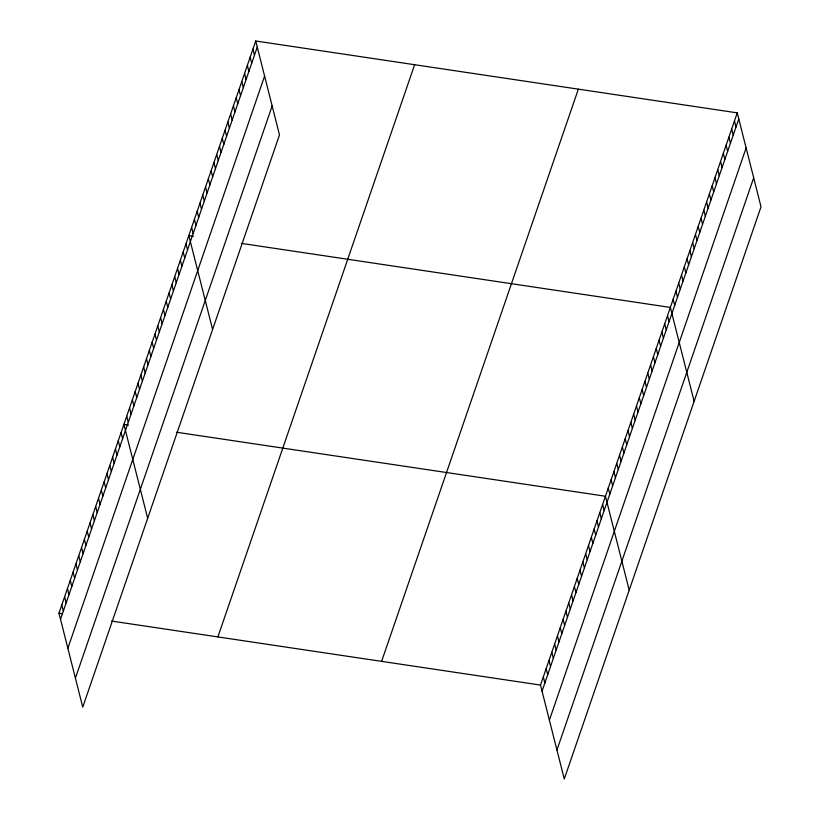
<?xml version="1.0" encoding="UTF-8"?>
<svg xmlns="http://www.w3.org/2000/svg" width="820" height="820" viewBox="0 0 820 820"><rect width="100%" height="100%" fill="white"/><g stroke="black" fill="none" stroke-linecap="round" stroke-linejoin="round"><path stroke-width="1.23" d="M255.727 41L279.487 134.921L82.748 707.137L58.978 613.216L255.727 41L737.252 112.863L761.021 206.784L564.273 779L540.513 685.079L737.252 112.863M60.516 619.295L257.265 47.078M67.855 648.282L264.593 76.065M75.409 678.15L272.158 105.934M217.884 636.925L414.623 64.718M381.607 661.361L578.346 89.144M542.051 691.157L738.789 118.941M549.39 720.144L746.128 147.938M556.944 750.013L753.682 177.796M193.499 236.252L188.825 235.555L212.595 329.476M241.408 243.396L670.36 307.418L694.13 401.339M128.576 425.078L123.902 424.381L147.672 518.312M176.484 432.232L605.437 496.243L629.207 590.174M58.978 613.216L62.484 613.739M111.561 621.058L540.513 685.079M734.464 120.97L736.001 127.049M731.676 129.078L733.213 135.156M728.888 137.186L730.435 143.264M726.1 145.284L727.647 151.372M723.322 153.391L724.859 159.48M720.534 161.499L722.072 167.587M717.746 169.607L719.284 175.685M714.958 177.714L716.495 183.793M712.17 185.822L713.707 191.9M709.382 193.93L710.919 200.008M706.594 202.038L708.131 208.116M703.806 210.135L705.343 216.224M701.018 218.243L702.555 224.332M698.23 226.351L699.768 232.439M695.442 234.458L696.99 240.537M692.654 242.566L694.202 248.644M689.876 250.674L691.414 256.752M687.088 258.782L688.626 264.86M684.3 266.879L685.838 272.968M681.512 274.987L683.05 281.075M678.724 283.095L680.262 289.183M675.936 291.202L677.474 297.281M673.148 299.31L674.686 305.388M667.541 315.628L669.079 321.707M664.712 323.838L666.25 329.917M661.894 332.049L663.431 338.127M659.065 340.259L660.612 346.337M656.246 348.469L657.784 354.547M653.427 356.679L654.965 362.758M650.598 364.89L652.136 370.968M647.779 373.1L649.317 379.178M644.961 381.31L646.498 387.388M642.132 389.52L643.669 395.599M639.313 397.72L640.851 403.809M636.484 405.931L638.021 412.019M633.665 414.141L635.203 420.229M630.846 422.351L632.384 428.44M628.018 430.561L629.555 436.65M625.199 438.772L626.736 444.86M622.37 446.982L623.907 453.07M619.551 455.192L621.088 461.281M616.732 463.402L618.27 469.491M613.903 471.613L615.441 477.701M611.084 479.823L612.622 485.911M608.255 488.033L609.793 494.122M602.618 504.454L604.155 510.542M599.789 512.664L601.326 518.752M596.97 520.874L598.508 526.963M594.141 529.084L595.689 535.173M591.322 537.295L592.86 543.373M588.504 545.505L590.041 551.583M585.675 553.715L587.212 559.793M582.856 561.925L584.393 568.004M580.027 570.136L581.575 576.214M577.208 578.346L578.746 584.424M574.389 586.556L575.927 592.634M571.56 594.766L573.098 600.845M568.742 602.977L570.279 609.055M565.913 611.187L567.46 617.265M563.094 619.397L564.631 625.476M560.275 627.607L561.813 633.686M557.446 635.818L558.984 641.896M554.627 644.028L556.165 650.106M551.798 652.238L553.346 658.316M548.98 660.448L550.517 666.527M546.161 668.659L547.698 674.737M543.332 676.869L544.87 682.947M252.939 49.108L254.477 55.186M250.151 57.215L251.689 63.294M247.363 65.323L248.901 71.401M244.575 73.421L246.113 79.509M241.787 81.528L243.325 87.617M238.999 89.636L240.537 95.725M236.211 97.744L237.749 103.822M233.423 105.852L234.961 111.93M230.635 113.959L232.173 120.038M227.847 122.067L229.385 128.145M225.059 130.165L226.607 136.253M222.271 138.273L223.819 144.361M219.493 146.38L221.031 152.469M216.705 154.488L218.243 160.566M213.917 162.596L215.455 168.674M211.129 170.703L212.667 176.782M208.341 178.811L209.879 184.889M205.553 186.919L207.091 192.997M202.765 195.016L204.303 201.105M199.977 203.124L201.515 209.213M197.189 211.232L198.727 217.32M194.401 219.34L195.939 225.418M191.613 227.447L193.161 233.526M186.007 243.765L187.544 249.844M183.188 251.976L184.725 258.054M180.359 260.186L181.897 266.264M177.54 268.396L179.078 274.474M174.711 276.606L176.259 282.685M171.892 284.817L173.43 290.895M169.074 293.027L170.611 299.105M166.245 301.237L167.782 307.315M163.426 309.447L164.963 315.526M160.597 317.647L162.145 323.736M157.778 325.858L159.316 331.946M154.959 334.068L156.497 340.156M152.13 342.278L153.668 348.367M149.312 350.488L150.849 356.577M146.483 358.699L148.03 364.787M143.664 366.909L145.201 372.997M140.845 375.119L142.383 381.208M138.016 383.329L139.554 389.418M135.197 391.54L136.735 397.628M132.368 399.75L133.916 405.838M129.55 407.96L131.087 414.049M126.731 416.17L128.268 422.259M121.083 432.591L122.621 438.679M118.264 440.801L119.802 446.89M115.435 449.011L116.973 455.1M112.617 457.222L114.154 463.3M109.788 465.432L111.325 471.51M106.969 473.642L108.506 479.72M104.15 481.852L105.688 487.931M101.321 490.063L102.859 496.141M98.502 498.273L100.04 504.351M95.673 506.483L97.211 512.561M92.855 514.693L94.392 520.772M90.036 522.904L91.573 528.982M87.207 531.114L88.744 537.192M84.388 539.324L85.926 545.403M81.559 547.534L83.097 553.613M78.74 555.745L80.278 561.823M75.922 563.955L77.459 570.033M73.093 572.165L74.63 578.243M70.274 580.375L71.811 586.454M67.445 588.586L68.993 594.664M64.626 596.796L66.164 602.874M61.807 605.006L63.345 611.084"/></g></svg>
